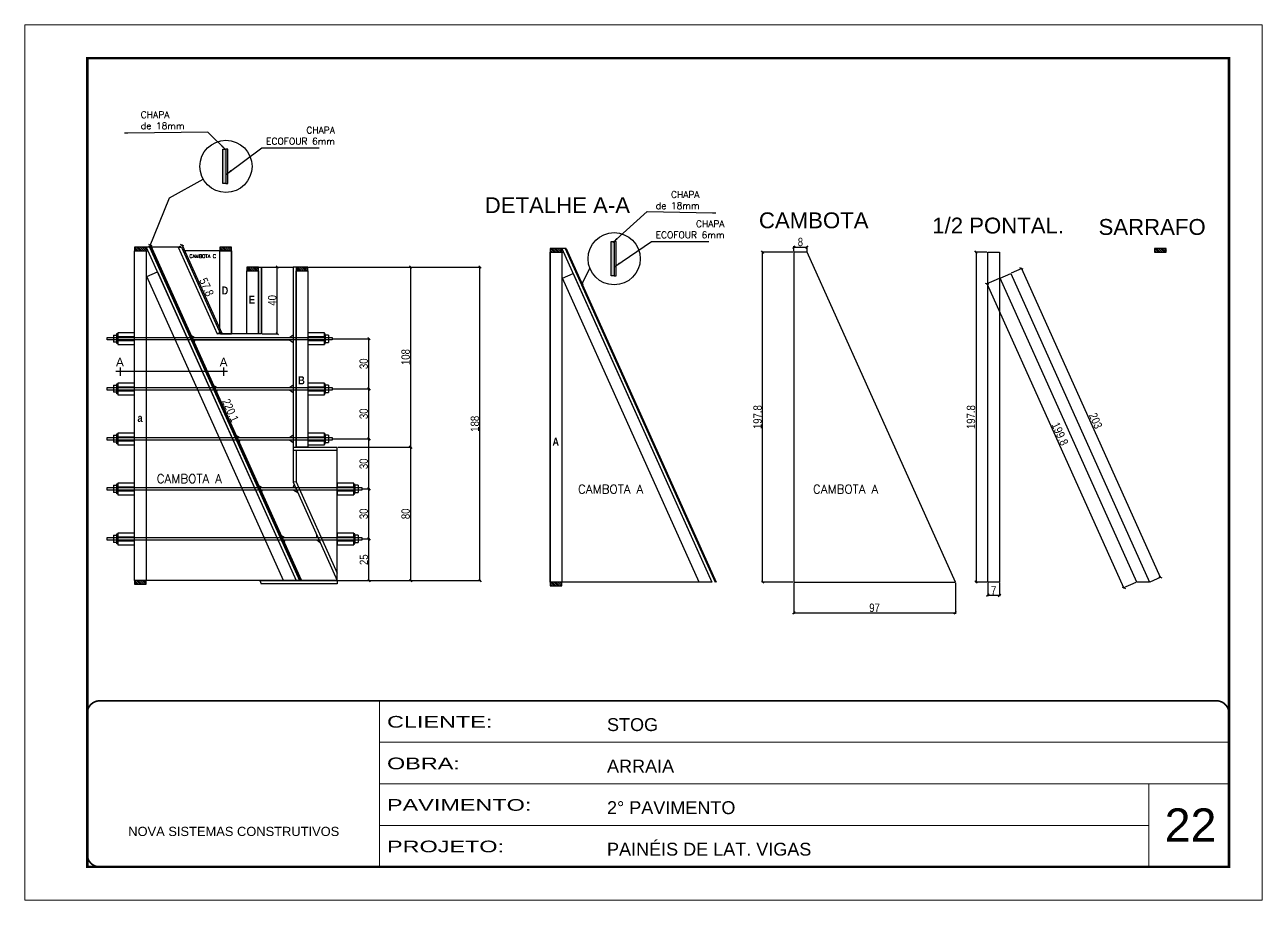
# Model space of a CAD drawing. Extents: x -3394 to 16474, y -5031 to 14397.
# Drawn here: x 5857 to 7342, y 7604 to 8654 of the extents above; entities that cross this region are included whole.
import ezdxf
from ezdxf.enums import TextEntityAlignment as Align

# ---------------------------------------------------------------- set-up
doc = ezdxf.new("R2010")
doc.units = 0
doc.linetypes.add('CONTINUO', pattern=[0])
doc.linetypes.add('DASHED', pattern=[0.75, 0.5, -0.25])
doc.layers.get('0').update_dxf_attribs({"linetype": 'CONTINUOUS'})
doc.layers.get('Defpoints').update_dxf_attribs({"linetype": 'CONTINUOUS'})
doc.layers.add('00 - FELIPE', color=2, linetype='CONTINUOUS', plot=False)
for name, color, linetype in [('1HACHURA MADEIRAS', 1, 'CONTINUOUS'), ('COTA', 241, 'CONTINUOUS'), ('detalhes', 4, 'CONTINUOUS'), ('NOMENCLATURA', 7, 'CONTINUOUS'), ('Painéis', 200, 'CONTINUOUS'), ('presilha', 1, 'CONTINUOUS'), ('SARR_2.2x7', 40, 'CONTINUOUS'), ('SARR_3.5x7', 81, 'CONTINUOUS'), ('Tubo de PVC', 51, 'CONTINUOUS')]:
    doc.layers.add(name, color=color, linetype=linetype)
for name, color, linetype, lineweight in [('CARIMBO', 255, 'CONTINUOUS', 9), ('CONCRETO', 251, 'CONTINUOUS', 25), ('Folhas', 255, 'CONTINUOUS', 9), ('Hachura', 251, 'CONTINUOUS', 9), ('SARRAFO DE PRESSAO', 251, 'DASHED', 9)]:
    doc.layers.add(name, color=color, linetype=linetype, lineweight=lineweight)
doc.styles.add('ARIAL', font='arial.ttf')
doc.styles.add('COTA TECNICA', font='techl___.ttf', dxfattribs={"height": 10})
doc.styles.add('COTA TECNICA 2X', font='techl___.ttf', dxfattribs={"height": 10})
doc.styles.add('ROMANS', font='romans.shx')
doc.styles.add('TECNICA', font='techb___.ttf', dxfattribs={"height": 10})
doc.styles.add('Tecnologia', font='')
doc.styles.get('Tecnologia').set_extended_font_data('Forgotten Futurist')
doc.dimstyles.new('PAINEL', dxfattribs={"dimtxt": 10, "dimasz": 3, "dimexe": 3, "dimexo": 3, "dimgap": 3, "dimtad": 1, "dimdec": 1, "dimzin": 12, "dimdsep": 46, "dimtxsty": 'COTA TECNICA', "dimblk1": 'OBLIQUE', "dimblk2": 'OBLIQUE', "dimsah": 1, "dimcen": 0.9, "dimclrd": 4, "dimclre": 4, "dimclrt": 240, "dimadec": 1, "dimazin": 3, "dimtfac": 1, "dimtdec": 1, "dimtmove": 0, "dimatfit": 3, "dimfxl": 1, "dimtolj": 1, "dimtzin": 12, "dimarcsym": 0})
doc.dimstyles.new('SECAO', dxfattribs={"dimscale": 0.333333, "dimtxt": 5, "dimasz": 9, "dimexe": 3, "dimexo": 3, "dimgap": 3, "dimtad": 1, "dimdec": 1, "dimlfac": 0.5, "dimzin": 12, "dimdsep": 46, "dimtxsty": 'COTA TECNICA 2X', "dimblk1": 'OBLIQUE', "dimblk2": 'OBLIQUE', "dimsah": 1, "dimcen": 0.9, "dimclrd": 4, "dimclre": 4, "dimclrt": 240, "dimadec": 1, "dimazin": 3, "dimtfac": 1, "dimtdec": 1, "dimtmove": 0, "dimatfit": 3, "dimfxl": 1, "dimtolj": 1, "dimtzin": 12, "dimarcsym": 0})

# ---------------------------------------------------------------- blocks, each defined once
blk = doc.blocks.new('9999999999')
at = {"color": 30, "linetype": 'CONTINUO'}
for p, q in [((98564.6, 34230.2), (98564.6, 34429.4)), ((98564.6, 34379.6), (99584, 34379.6)), ((98564.6, 34329.8), (99488, 34329.8)), ((99584, 34329.8), (99488, 34329.8)), ((99488, 34329.8), (99488, 34230.2)), ((98564.6, 34280), (99488, 34280))]:
    blk.add_line(p, q, dxfattribs=at)
at = {"color": 30, "linetype": 'CONTINUO', "const_width": 2}
blk.add_lwpolyline([(99584, 34230.2), (99584, 34414.4, 0.414214), (99569, 34429.4), (98229, 34429.4, 0.414214), (98214, 34414.4), (98214, 34245.2, 0.414214), (98229, 34230.2), (99584, 34230.2)], format="xyb", dxfattribs=at)
at = {"layer": 'Folhas'}
blk.add_lwpolyline([(98139, 34190.2), (99624, 34190.2), (99624, 35240.2), (98139, 35240.2)], close=True, dxfattribs=at)
at = {"layer": 'Folhas', "color": 30, "const_width": 3}
blk.add_lwpolyline([(98214, 34230.2), (99584, 34230.2), (99584, 35200.2), (98214, 35200.2)], close=True, dxfattribs=at)
at = {"color": 7, "linetype": 'Continuous', "ltscale": 5, "style": 'ARIAL'}
for s, height, p in [('STOG', 15.48, (98837.7, 34393.1)), ('ARRAIA', 15.48, (98837.7, 34343.3)), ('2° PAVIMENTO', 15.483, (98837.7, 34293.5)), ('NOVA SISTEMAS CONSTRUTIVOS', 11.059, (98263.2, 34267.2)), ('PAINÉIS DE LAT. VIGAS', 15.483, (98837.7, 34243.7))]:
    blk.add_text(s, height=height, dxfattribs=at).set_placement(p)
at = {"layer": 'Folhas', "color": 7, "style": 'Tecnologia', "width": 1.5}
for s, p in [('CLIENTE:', (98573.7, 34397.2)), ('OBRA:', (98573.7, 34347.3)), ('PAVIMENTO:', (98573.7, 34297.5)), ('PROJETO:', (98573.7, 34247.7))]:
    blk.add_text(s, height=14, dxfattribs=at).set_placement(p)
blk = doc.blocks.new('_Oblique')
at = {"color": 0, "linetype": 'ByBlock', "lineweight": -2}
blk.add_line((-0.5, -0.5), (0.5, 0.5), dxfattribs=at)
blk = doc.blocks.new('*D1309')
at = {"layer": 'COTA', "color": 4, "lineweight": -2, "transparency": 16777216}
for p, q in [((6142.2, 8363.1), (6161.3, 8363.1)), ((6160.3, 8283.1), (6160.3, 8363.1)), ((6142.2, 8283.1), (6161.3, 8283.1))]:
    blk.add_line(p, q, dxfattribs=at)
at = {"layer": 'Defpoints', "color": 0, "transparency": 16777216}
for p in [(6141.2, 8363.1), (6160.3, 8363.1), (6141.2, 8283.1)]:
    blk.add_point(p, dxfattribs=at)
at = {"layer": 'COTA', "color": 4, "lineweight": -2, "transparency": 16777216, "xscale": 3, "yscale": 3, "zscale": 3}
for p, rotation in [((6160.3, 8363.1), 90), ((6160.3, 8283.1), 270)]:
    blk.add_blockref('_Oblique', p, dxfattribs=dict(at, rotation=rotation))
at = {"layer": 'COTA', "color": 240, "transparency": 16777216, "insert": (6154.2, 8323.1), "char_height": 10, "attachment_point": 5, "rotation": 90, "style": 'COTA TECNICA 2X'}
blk.add_mtext('\\A1;40', dxfattribs=at)
blk = doc.blocks.new('*D1310')
at = {"layer": 'COTA', "color": 4, "lineweight": -2, "transparency": 16777216}
for p, q in [((6233.2, 8147.1), (6321.4, 8147.1)), ((6320.4, 7987.1), (6320.4, 8147.1)), ((6298.9, 7987.1), (6321.4, 7987.1))]:
    blk.add_line(p, q, dxfattribs=at)
at = {"layer": 'Defpoints', "color": 0, "transparency": 16777216}
for p in [(6232.2, 8147.1), (6320.4, 8147.1), (6297.9, 7987.1)]:
    blk.add_point(p, dxfattribs=at)
at = {"layer": 'COTA', "color": 4, "lineweight": -2, "transparency": 16777216, "xscale": 3, "yscale": 3, "zscale": 3}
for p, rotation in [((6320.4, 8147.1), 90), ((6320.4, 7987.1), 270)]:
    blk.add_blockref('_Oblique', p, dxfattribs=dict(at, rotation=rotation))
at = {"layer": 'COTA', "color": 240, "transparency": 16777216, "insert": (6314.3, 8067.1), "char_height": 10, "attachment_point": 5, "rotation": 90, "style": 'COTA TECNICA 2X'}
blk.add_mtext('\\A1;80', dxfattribs=at)
blk = doc.blocks.new('*D1311')
at = {"layer": 'COTA', "color": 4, "lineweight": -2, "transparency": 16777216}
for p, q in [((6262.6, 8037.1), (6271.3, 8037.1)), ((6270.3, 7987.1), (6270.3, 8037.1)), ((6233.2, 7987.1), (6271.3, 7987.1))]:
    blk.add_line(p, q, dxfattribs=at)
at = {"layer": 'Defpoints', "color": 0, "transparency": 16777216}
for p in [(6261.6, 8037.1), (6270.3, 8037.1), (6232.2, 7987.1)]:
    blk.add_point(p, dxfattribs=at)
at = {"layer": 'COTA', "color": 4, "lineweight": -2, "transparency": 16777216, "xscale": 3, "yscale": 3, "zscale": 3}
for p, rotation in [((6270.3, 8037.1), 90), ((6270.3, 7987.1), 270)]:
    blk.add_blockref('_Oblique', p, dxfattribs=dict(at, rotation=rotation))
at = {"layer": 'COTA', "color": 240, "transparency": 16777216, "insert": (6264.2, 8012.1), "char_height": 10, "attachment_point": 5, "rotation": 90, "style": 'COTA TECNICA 2X'}
blk.add_mtext('\\A1;25', dxfattribs=at)
blk = doc.blocks.new('*D1312')
at = {"layer": 'COTA', "color": 4, "lineweight": -2, "transparency": 16777216}
for p, q in [((6262.6, 8097.1), (6271.3, 8097.1)), ((6270.3, 8037.1), (6270.3, 8097.1)), ((6262.6, 8037.1), (6271.3, 8037.1))]:
    blk.add_line(p, q, dxfattribs=at)
at = {"layer": 'Defpoints', "color": 0, "transparency": 16777216}
for p in [(6261.6, 8097.1), (6270.3, 8097.1), (6261.6, 8037.1)]:
    blk.add_point(p, dxfattribs=at)
at = {"layer": 'COTA', "color": 4, "lineweight": -2, "transparency": 16777216, "xscale": 3, "yscale": 3, "zscale": 3}
for p, rotation in [((6270.3, 8097.1), 90), ((6270.3, 8037.1), 270)]:
    blk.add_blockref('_Oblique', p, dxfattribs=dict(at, rotation=rotation))
at = {"layer": 'COTA', "color": 240, "transparency": 16777216, "insert": (6264, 8067.1), "char_height": 10, "attachment_point": 5, "rotation": 90, "style": 'COTA TECNICA 2X'}
blk.add_mtext('\\A1;30', dxfattribs=at)
blk = doc.blocks.new('*D1313')
at = {"layer": 'COTA', "color": 4, "lineweight": -2, "transparency": 16777216}
for p, q in [((6227.2, 8157.1), (6271.3, 8157.1)), ((6270.3, 8097.1), (6270.3, 8157.1)), ((6262.6, 8097.1), (6271.3, 8097.1))]:
    blk.add_line(p, q, dxfattribs=at)
at = {"layer": 'Defpoints', "color": 0, "transparency": 16777216}
for p in [(6226.2, 8157.1), (6270.3, 8157.1), (6261.6, 8097.1)]:
    blk.add_point(p, dxfattribs=at)
at = {"layer": 'COTA', "color": 4, "lineweight": -2, "transparency": 16777216, "xscale": 3, "yscale": 3, "zscale": 3}
for p, rotation in [((6270.3, 8157.1), 90), ((6270.3, 8097.1), 270)]:
    blk.add_blockref('_Oblique', p, dxfattribs=dict(at, rotation=rotation))
at = {"layer": 'COTA', "color": 240, "transparency": 16777216, "insert": (6264, 8127.1), "char_height": 10, "attachment_point": 5, "rotation": 90, "style": 'COTA TECNICA 2X'}
blk.add_mtext('\\A1;30', dxfattribs=at)
blk = doc.blocks.new('*D1314')
at = {"layer": 'COTA', "color": 4, "lineweight": -2, "transparency": 16777216}
for p, q in [((6227.2, 8217.1), (6271.3, 8217.1)), ((6270.3, 8157.1), (6270.3, 8217.1)), ((6262.6, 8157.1), (6271.3, 8157.1))]:
    blk.add_line(p, q, dxfattribs=at)
at = {"layer": 'Defpoints', "color": 0, "transparency": 16777216}
for p in [(6226.2, 8217.1), (6270.3, 8217.1), (6261.6, 8157.1)]:
    blk.add_point(p, dxfattribs=at)
at = {"layer": 'COTA', "color": 4, "lineweight": -2, "transparency": 16777216, "xscale": 3, "yscale": 3, "zscale": 3}
for p, rotation in [((6270.3, 8217.1), 90), ((6270.3, 8157.1), 270)]:
    blk.add_blockref('_Oblique', p, dxfattribs=dict(at, rotation=rotation))
at = {"layer": 'COTA', "color": 240, "transparency": 16777216, "insert": (6264, 8187.1), "char_height": 10, "attachment_point": 5, "rotation": 90, "style": 'COTA TECNICA 2X'}
blk.add_mtext('\\A1;30', dxfattribs=at)
blk = doc.blocks.new('*D1315')
at = {"layer": 'COTA', "color": 4, "lineweight": -2, "transparency": 16777216}
for p, q in [((6227.2, 8277.1), (6271.3, 8277.1)), ((6270.3, 8217.1), (6270.3, 8277.1)), ((6262.6, 8217.1), (6271.3, 8217.1))]:
    blk.add_line(p, q, dxfattribs=at)
at = {"layer": 'Defpoints', "color": 0, "transparency": 16777216}
for p in [(6226.2, 8277.1), (6270.3, 8277.1), (6261.6, 8217.1)]:
    blk.add_point(p, dxfattribs=at)
at = {"layer": 'COTA', "color": 4, "lineweight": -2, "transparency": 16777216, "xscale": 3, "yscale": 3, "zscale": 3}
for p, rotation in [((6270.3, 8277.1), 90), ((6270.3, 8217.1), 270)]:
    blk.add_blockref('_Oblique', p, dxfattribs=dict(at, rotation=rotation))
at = {"layer": 'COTA', "color": 240, "transparency": 16777216, "insert": (6264, 8247.1), "char_height": 10, "attachment_point": 5, "rotation": 90, "style": 'COTA TECNICA 2X'}
blk.add_mtext('\\A1;30', dxfattribs=at)
blk = doc.blocks.new('*D1318')
at = {"layer": 'COTA', "color": 4, "lineweight": -2, "transparency": 16777216}
for p, q in [((6197.8, 8363.1), (6321.4, 8363.1)), ((6320.4, 8147.1), (6320.4, 8363.1)), ((6233.2, 8147.1), (6321.4, 8147.1))]:
    blk.add_line(p, q, dxfattribs=at)
at = {"layer": 'Defpoints', "color": 0, "transparency": 16777216}
for p in [(6196.8, 8363.1), (6320.4, 8363.1), (6232.2, 8147.1)]:
    blk.add_point(p, dxfattribs=at)
at = {"layer": 'COTA', "color": 4, "lineweight": -2, "transparency": 16777216, "xscale": 3, "yscale": 3, "zscale": 3}
for p, rotation in [((6320.4, 8363.1), 90), ((6320.4, 8147.1), 270)]:
    blk.add_blockref('_Oblique', p, dxfattribs=dict(at, rotation=rotation))
at = {"layer": 'COTA', "color": 240, "transparency": 16777216, "insert": (6314.3, 8255.1), "char_height": 10, "attachment_point": 5, "rotation": 90, "style": 'COTA TECNICA 2X'}
blk.add_mtext('\\A1;108', dxfattribs=at)
blk = doc.blocks.new('*D1319')
at = {"layer": 'COTA', "color": 4, "lineweight": -2, "transparency": 16777216}
for p, q in [((6253.2, 8363.1), (6404.5, 8363.1)), ((6403.5, 7987.1), (6403.5, 8363.1)), ((6253.2, 7987.1), (6404.5, 7987.1))]:
    blk.add_line(p, q, dxfattribs=at)
at = {"layer": 'Defpoints', "color": 0, "transparency": 16777216}
for p in [(6252.2, 8363.1), (6403.5, 8363.1), (6252.2, 7987.1)]:
    blk.add_point(p, dxfattribs=at)
at = {"layer": 'COTA', "color": 4, "lineweight": -2, "transparency": 16777216, "xscale": 3, "yscale": 3, "zscale": 3}
for p, rotation in [((6403.5, 8363.1), 90), ((6403.5, 7987.1), 270)]:
    blk.add_blockref('_Oblique', p, dxfattribs=dict(at, rotation=rotation))
at = {"layer": 'COTA', "color": 240, "transparency": 16777216, "insert": (6397.4, 8175.1), "char_height": 10, "attachment_point": 5, "rotation": 90, "style": 'COTA TECNICA 2X'}
blk.add_mtext('\\A1;188', dxfattribs=at)
blk = doc.blocks.new('*D1665')
at = {"layer": 'COTA', "color": 4, "lineweight": -2, "transparency": 16777216}
for p, q in [((6007.2, 8389), (6009, 8389.8)), ((6008.1, 8389.4), (6188.8, 7987.9)), ((6187.9, 7987.5), (6189.7, 7988.3))]:
    blk.add_line(p, q, dxfattribs=at)
at = {"layer": 'Defpoints', "color": 0, "transparency": 16777216}
for p in [(6006.3, 8388.6), (6187, 7987.1), (6188.8, 7987.9)]:
    blk.add_point(p, dxfattribs=at)
at = {"layer": 'COTA', "color": 4, "lineweight": -2, "transparency": 16777216, "xscale": 3, "yscale": 3, "zscale": 3}
for p, rotation in [((6008.1, 8389.4), 114.2278027037976), ((6188.8, 7987.9), 294.2278027037976)]:
    blk.add_blockref('_Oblique', p, dxfattribs=dict(at, rotation=rotation))
at = {"layer": 'COTA', "color": 240, "transparency": 16777216, "insert": (6104, 8191.2), "char_height": 10, "attachment_point": 5, "rotation": 294.2278, "style": 'COTA TECNICA 2X'}
blk.add_mtext('\\A1;220.1', dxfattribs=at)
blk = doc.blocks.new('*D1666')
at = {"layer": 'COTA', "color": 4, "lineweight": -2, "transparency": 16777216}
for p, q in [((6045.4, 8389), (6047, 8389.7)), ((6046.1, 8389.3), (6093.6, 8283.9)), ((6092.8, 8283.5), (6094.5, 8284.3))]:
    blk.add_line(p, q, dxfattribs=at)
at = {"layer": 'Defpoints', "color": 0, "transparency": 16777216}
for p in [(6044.5, 8388.6), (6091.9, 8283.1), (6093.6, 8283.9)]:
    blk.add_point(p, dxfattribs=at)
at = {"layer": 'COTA', "color": 4, "lineweight": -2, "transparency": 16777216, "xscale": 3, "yscale": 3, "zscale": 3}
for p, rotation in [((6046.1, 8389.3), 114.2277997797435), ((6093.6, 8283.9), 294.2277997797435)]:
    blk.add_blockref('_Oblique', p, dxfattribs=dict(at, rotation=rotation))
at = {"layer": 'COTA', "color": 240, "transparency": 16777216, "insert": (6075.4, 8339.1), "char_height": 10, "attachment_point": 5, "rotation": 294.2278, "style": 'COTA TECNICA 2X'}
blk.add_mtext('\\A1;57.8', dxfattribs=at)
blk = doc.blocks.new('*D1669')
at = {"layer": 'COTA', "color": 4, "lineweight": -2, "transparency": 16777216}
for p, q in [((6779, 8380.9), (6741.7, 8380.9)), ((6742.7, 7985.3), (6742.7, 8380.9)), ((6779, 7985.3), (6741.7, 7985.3))]:
    blk.add_line(p, q, dxfattribs=at)
at = {"layer": 'Defpoints', "color": 0, "transparency": 16777216}
for p in [(6742.7, 8380.9), (6780, 8380.9), (6780, 7985.3)]:
    blk.add_point(p, dxfattribs=at)
at = {"layer": 'COTA', "color": 4, "lineweight": -2, "transparency": 16777216, "xscale": 3, "yscale": 3, "zscale": 3}
for p, rotation in [((6742.7, 8380.9), 90), ((6742.7, 7985.3), 270)]:
    blk.add_blockref('_Oblique', p, dxfattribs=dict(at, rotation=rotation))
at = {"layer": 'COTA', "color": 240, "transparency": 16777216, "insert": (6736.6, 8183.1), "char_height": 10, "attachment_point": 5, "rotation": 90, "style": 'COTA TECNICA 2X'}
blk.add_mtext('\\A1;197.8', dxfattribs=at)
blk = doc.blocks.new('*D1670')
at = {"layer": 'COTA', "color": 4, "lineweight": -2, "transparency": 16777216}
for p, q in [((6780, 7984.3), (6780, 7947.3)), ((6974, 7984.3), (6974, 7947.3)), ((6780, 7948.3), (6974, 7948.3))]:
    blk.add_line(p, q, dxfattribs=at)
at = {"layer": 'Defpoints', "color": 0, "transparency": 16777216}
for p in [(6780, 7985.3), (6974, 7985.3), (6974, 7948.3)]:
    blk.add_point(p, dxfattribs=at)
at = {"layer": 'COTA', "color": 4, "lineweight": -2, "transparency": 16777216, "xscale": 3, "yscale": 3, "zscale": 3, "rotation": 180}
blk.add_blockref('_Oblique', (6780, 7948.3), dxfattribs=at)
at = {"layer": 'COTA', "color": 4, "lineweight": -2, "transparency": 16777216, "xscale": 3, "yscale": 3, "zscale": 3}
blk.add_blockref('_Oblique', (6974, 7948.3), dxfattribs=at)
at = {"layer": 'COTA', "color": 240, "transparency": 16777216, "insert": (6877, 7954.4), "char_height": 10, "attachment_point": 5, "style": 'COTA TECNICA 2X'}
blk.add_mtext('\\A1;97', dxfattribs=at)
blk = doc.blocks.new('*D1671')
at = {"layer": 'COTA', "color": 4, "lineweight": -2, "transparency": 16777216}
for p, q in [((6780, 8381.9), (6780, 8388)), ((6780, 8387), (6796, 8387)), ((6796, 8381.9), (6796, 8388))]:
    blk.add_line(p, q, dxfattribs=at)
at = {"layer": 'Defpoints', "color": 0, "transparency": 16777216}
for p in [(6780, 8380.9), (6796, 8387), (6796, 8380.9)]:
    blk.add_point(p, dxfattribs=at)
at = {"layer": 'COTA', "color": 4, "lineweight": -2, "transparency": 16777216, "xscale": 3, "yscale": 3, "zscale": 3, "rotation": 180}
blk.add_blockref('_Oblique', (6780, 8387), dxfattribs=at)
at = {"layer": 'COTA', "color": 4, "lineweight": -2, "transparency": 16777216, "xscale": 3, "yscale": 3, "zscale": 3}
blk.add_blockref('_Oblique', (6796, 8387), dxfattribs=at)
at = {"layer": 'COTA', "color": 240, "transparency": 16777216, "insert": (6788, 8393.1), "char_height": 10, "attachment_point": 5, "style": 'COTA TECNICA 2X'}
blk.add_mtext('\\A1;8', dxfattribs=at)
blk = doc.blocks.new('*D1672')
at = {"layer": 'COTA', "color": 4, "lineweight": -2, "transparency": 16777216}
for p, q in [((7011.9, 8380.9), (6997.8, 8380.9)), ((6998.8, 8380.9), (6998.8, 7985.3)), ((7011.9, 7985.3), (6997.8, 7985.3))]:
    blk.add_line(p, q, dxfattribs=at)
at = {"layer": 'Defpoints', "color": 0, "transparency": 16777216}
for p in [(7012.9, 8380.9), (6998.8, 7985.3), (7012.9, 7985.3)]:
    blk.add_point(p, dxfattribs=at)
at = {"layer": 'COTA', "color": 4, "lineweight": -2, "transparency": 16777216, "xscale": 3, "yscale": 3, "zscale": 3}
for p, rotation in [((6998.8, 8380.9), 90), ((6998.8, 7985.3), 270)]:
    blk.add_blockref('_Oblique', p, dxfattribs=dict(at, rotation=rotation))
at = {"layer": 'COTA', "color": 240, "transparency": 16777216, "insert": (6992.7, 8183.1), "char_height": 10, "attachment_point": 5, "rotation": 90, "style": 'COTA TECNICA 2X'}
blk.add_mtext('\\A1;197.8', dxfattribs=at)
blk = doc.blocks.new('*D1673')
at = {"layer": 'COTA', "color": 4, "lineweight": -2, "transparency": 16777216}
for p, q in [((7012.9, 7984.3), (7012.9, 7968.3)), ((7026.9, 7984.3), (7026.9, 7968.3)), ((7026.9, 7969.3), (7012.9, 7969.3))]:
    blk.add_line(p, q, dxfattribs=at)
at = {"layer": 'Defpoints', "color": 0, "transparency": 16777216}
for p in [(7012.9, 7985.3), (7026.9, 7985.3), (7012.9, 7969.3)]:
    blk.add_point(p, dxfattribs=at)
at = {"layer": 'COTA', "color": 4, "lineweight": -2, "transparency": 16777216, "xscale": 3, "yscale": 3, "zscale": 3, "rotation": 180}
blk.add_blockref('_Oblique', (7012.9, 7969.3), dxfattribs=at)
at = {"layer": 'COTA', "color": 4, "lineweight": -2, "transparency": 16777216, "xscale": 3, "yscale": 3, "zscale": 3}
blk.add_blockref('_Oblique', (7026.9, 7969.3), dxfattribs=at)
at = {"layer": 'COTA', "color": 240, "transparency": 16777216, "insert": (7019.9, 7975.3), "char_height": 10, "attachment_point": 5, "style": 'COTA TECNICA 2X'}
blk.add_mtext('\\A1;7', dxfattribs=at)
blk = doc.blocks.new('*D1674')
at = {"layer": 'COTA', "color": 4, "lineweight": -2, "transparency": 16777216}
for p, q in [((7041.2, 8356), (7054.2, 8361.8)), ((7053.3, 8361.4), (7219.9, 7991.2)), ((7207.8, 7985.7), (7220.8, 7991.6))]:
    blk.add_line(p, q, dxfattribs=at)
at = {"layer": 'Defpoints', "color": 0, "transparency": 16777216}
for p in [(7040.3, 8355.5), (7219.9, 7991.2), (7206.9, 7985.3)]:
    blk.add_point(p, dxfattribs=at)
at = {"layer": 'COTA', "color": 4, "lineweight": -2, "transparency": 16777216, "xscale": 3, "yscale": 3, "zscale": 3}
for p, rotation in [((7053.3, 8361.4), 114.2278027037972), ((7219.9, 7991.2), 294.2278027037972)]:
    blk.add_blockref('_Oblique', p, dxfattribs=dict(at, rotation=rotation))
at = {"layer": 'COTA', "color": 240, "transparency": 16777216, "insert": (7142.3, 8178.8), "char_height": 10, "attachment_point": 5, "rotation": 294.2278, "style": 'COTA TECNICA 2X'}
blk.add_mtext('\\A1;203', dxfattribs=at)
blk = doc.blocks.new('*D1675')
at = {"layer": 'COTA', "color": 4, "lineweight": -2, "transparency": 16777216}
for p, q in [((7026.6, 8349.4), (7011, 8342.4)), ((7176, 7978.3), (7012, 8342.8)), ((7190.7, 7984.9), (7175.1, 7977.9))]:
    blk.add_line(p, q, dxfattribs=at)
at = {"layer": 'Defpoints', "color": 0, "transparency": 16777216}
for p in [(7027.5, 8349.8), (7012, 8342.8), (7191.6, 7985.3)]:
    blk.add_point(p, dxfattribs=at)
at = {"layer": 'COTA', "color": 4, "lineweight": -2, "transparency": 16777216, "xscale": 3, "yscale": 3, "zscale": 3}
for p, rotation in [((7012, 8342.8), 114.2278027037964), ((7176, 7978.3), 294.2278027037964)]:
    blk.add_blockref('_Oblique', p, dxfattribs=dict(at, rotation=rotation))
at = {"layer": 'COTA', "color": 240, "transparency": 16777216, "insert": (7099.5, 8163), "char_height": 10, "attachment_point": 5, "rotation": 294.2278, "style": 'COTA TECNICA 2X'}
blk.add_mtext('\\A1;199.8', dxfattribs=at)

msp = doc.modelspace()

# ---------------------------------------------------------------- hatches: boundary and pattern name
at = {"layer": 'Hachura'}
h = msp.add_hatch(color=256, dxfattribs=at)
h.dxf.hatch_style = 1
h.paths.add_polyline_path([(6095.03, 8463.21), (6098.63, 8463.21), (6098.63, 8504.38), (6095.03, 8504.38)])
h = msp.add_hatch(color=256, dxfattribs=at)
h.dxf.hatch_style = 1
h.paths.add_polyline_path([(6560.88, 8352.47), (6564.48, 8352.47), (6564.48, 8393.64), (6560.88, 8393.64)])
at = {"layer": 'SARR_2.2x7'}
h = msp.add_hatch(dxfattribs=at)
h.set_pattern_fill('ANSI31', color=256, scale=0.5, angle=90)
h.set_pattern_definition([(135, (39011.5146, -115129.458), (-1.122532015, -1.122532015), [])])
h.paths.add_polyline_path([(5988.89, 8387.11), (5988.89, 8382.71), (6002.89, 8382.71), (6002.89, 8387.11)])
h = msp.add_hatch(dxfattribs=at)
h.set_pattern_fill('ANSI31', color=256, scale=0.5, angle=90)
h.set_pattern_definition([(135, (39113.8905, -115129.458), (-1.122532015, -1.122532015), [])])
h.paths.add_polyline_path([(6091.27, 8387.11), (6091.27, 8382.71), (6105.27, 8382.71), (6105.27, 8387.11)])
h = msp.add_hatch(dxfattribs=at)
h.set_pattern_fill('ANSI31', color=256, scale=0.5, angle=90)
h.set_pattern_definition([(135, (39510.4466, -115131.2505), (-1.122532015, -1.122532015), [])])
h.paths.add_polyline_path([(6487.82, 8385.32), (6487.82, 8380.92), (6501.82, 8380.92), (6501.82, 8385.32)])
h = msp.add_hatch(dxfattribs=at)
h.set_pattern_fill('ANSI31', color=256, scale=0.5, angle=90)
h.set_pattern_definition([(135, (40235.7209, -115131.2505), (-1.122532015, -1.122532015), [])])
h.paths.add_polyline_path([(7213.1, 8385.32), (7213.1, 8380.92), (7227.1, 8380.92), (7227.1, 8385.32)])
h = msp.add_hatch(dxfattribs=at)
h.set_pattern_fill('ANSI31', color=256, scale=0.5, angle=90)
h.set_pattern_definition([(135, (39146.1734, -115153.458), (-1.122532015, -1.122532015), [])])
h.paths.add_polyline_path([(6123.55, 8363.11), (6123.55, 8358.71), (6137.55, 8358.71), (6137.55, 8363.11)])
h = msp.add_hatch(dxfattribs=at)
h.set_pattern_fill('ANSI31', color=256, scale=0.5, angle=90)
h.set_pattern_definition([(135, (39205.3734, -115153.458), (-1.122532015, -1.122532015), [])])
h.paths.add_polyline_path([(6182.75, 8363.11), (6182.75, 8358.71), (6196.75, 8358.71), (6196.75, 8363.11)])
h = msp.add_hatch(dxfattribs=at)
h.set_pattern_fill('ANSI31', color=256, scale=0.5, angle=90)
h.set_pattern_definition([(135, (39011.5146, -115529.458), (-1.122532015, -1.122532015), [])])
h.paths.add_polyline_path([(5988.89, 7987.11), (5988.89, 7982.71), (6002.89, 7982.71), (6002.89, 7987.11)])
h = msp.add_hatch(dxfattribs=at)
h.set_pattern_fill('ANSI31', color=256, scale=0.5, angle=90)
h.set_pattern_definition([(135, (39510.4466, -115531.2505), (-1.122532015, -1.122532015), [])])
h.paths.add_polyline_path([(6487.82, 7985.32), (6487.82, 7980.92), (6501.82, 7980.92), (6501.82, 7985.32)])

# ---------------------------------------------------------------- linework, layer by layer
at = {"layer": '00 - FELIPE', "linetype": 'Continuous'}
msp.add_line((6041.18, 8387.11), (6044.47, 8388.59), dxfattribs=at)
at = {"layer": '1HACHURA MADEIRAS'}
for points in [[(5988.89, 8284.02), (5968.89, 8284.02), (5968.89, 8279.62), (5988.89, 8279.62)], [(5988.89, 8274.42), (5968.89, 8274.42), (5968.89, 8270.02), (5988.89, 8270.02)], [(5988.89, 8224.02), (5968.89, 8224.02), (5968.89, 8219.62), (5988.89, 8219.62)], [(5988.89, 8214.42), (5968.89, 8214.42), (5968.89, 8210.02), (5988.89, 8210.02)], [(5988.89, 8164.02), (5968.89, 8164.02), (5968.89, 8159.62), (5988.89, 8159.62)], [(5988.89, 8154.42), (5968.89, 8154.42), (5968.89, 8150.02), (5988.89, 8150.02)], [(5988.89, 8104.02), (5968.89, 8104.02), (5968.89, 8099.62), (5988.89, 8099.62)], [(5988.89, 8094.42), (5968.89, 8094.42), (5968.89, 8090.02), (5988.89, 8090.02)], [(5988.89, 8044.02), (5968.89, 8044.02), (5968.89, 8039.62), (5988.89, 8039.62)], [(5988.89, 8034.42), (5968.89, 8034.42), (5968.89, 8030.02), (5988.89, 8030.02)]]:
    msp.add_lwpolyline(points, close=True, dxfattribs=at)
at = {"layer": '1HACHURA MADEIRAS', "elevation": 0}
for points in [[(6216.75, 8284.02), (6196.75, 8284.02), (6196.75, 8279.62), (6216.75, 8279.62)], [(6216.75, 8274.42), (6196.75, 8274.42), (6196.75, 8270.02), (6216.75, 8270.02)], [(6216.75, 8224.02), (6196.75, 8224.02), (6196.75, 8219.62), (6216.75, 8219.62)], [(6216.75, 8214.42), (6196.75, 8214.42), (6196.75, 8210.02), (6216.75, 8210.02)], [(6216.75, 8164.02), (6196.75, 8164.02), (6196.75, 8159.62), (6216.75, 8159.62)], [(6216.75, 8154.42), (6196.75, 8154.42), (6196.75, 8150.02), (6216.75, 8150.02)], [(6252.15, 8104.02), (6232.15, 8104.02), (6232.15, 8099.62), (6252.15, 8099.62)], [(6252.15, 8094.42), (6232.15, 8094.42), (6232.15, 8090.02), (6252.15, 8090.02)], [(6252.15, 8044.02), (6232.15, 8044.02), (6232.15, 8039.62), (6252.15, 8039.62)], [(6252.15, 8034.42), (6232.15, 8034.42), (6232.15, 8030.02), (6252.15, 8030.02)]]:
    msp.add_lwpolyline(points, close=True, dxfattribs=at)
at = {"layer": 'CONCRETO', "linetype": 'Continuous'}
for p, q in [((6041.18, 8387.11), (6008.29, 8387.11)), ((6008.29, 8387.11), (6188.29, 7987.11)), ((6041.18, 8387.11), (6087.98, 8283.11)), ((6507.09, 8385.32), (6687.09, 7985.32)), ((6141.15, 8363.11), (6179.15, 8363.11)), ((6141.15, 8283.11), (6141.15, 8363.11)), ((6179.15, 8363.11), (6179.15, 8104.89)), ((6141.15, 8283.11), (6087.98, 8283.11)), ((6179.15, 8104.89), (6232.15, 7987.11)), ((6232.15, 7987.11), (6188.29, 7987.11))]:
    msp.add_line(p, q, dxfattribs=at)
at = {"layer": 'detalhes'}
for p, q in [((5971.59, 8242.68), (5971.59, 8232.68)), ((6095.63, 8242.68), (6095.63, 8232.68)), ((6100.63, 8237.68), (5966.59, 8237.68))]:
    msp.add_line(p, q, dxfattribs=at)
at = {"layer": 'Painéis', "linetype": 'Continuous'}
for p, q in [((6003.02, 8387.11), (6183.02, 7987.11)), ((6008.29, 8387.11), (6003.02, 8387.11)), ((6006.97, 8387.11), (6186.97, 7987.11)), ((6008.29, 8387.11), (6188.29, 7987.11)), ((6041.18, 8387.11), (6087.98, 8283.11)), ((6041.18, 8387.11), (6045.13, 8387.11)), ((6045.13, 8387.11), (6087.98, 8291.88)), ((6105.27, 8382.71), (6047.11, 8382.71)), ((6047.11, 8382.71), (6091.93, 8283.11)), ((6105.27, 8283.11), (6105.27, 8382.71)), ((6487.82, 8380.92), (6487.82, 7985.32)), ((6487.82, 8380.92), (6503.8, 8380.92)), ((6501.82, 8385.32), (6681.82, 7985.32)), ((6507.09, 8385.32), (6501.82, 8385.32)), ((6505.77, 8385.32), (6685.77, 7985.32)), ((6507.09, 8385.32), (6687.09, 7985.32)), ((6179.15, 8363.11), (6179.15, 8104.89)), ((6182.75, 8363.11), (6179.15, 8363.11)), ((6182.75, 8363.11), (6182.75, 8147.09)), ((6087.98, 8283.11), (6091.27, 8284.59)), ((6091.93, 8283.11), (6105.27, 8283.11)), ((6179.15, 8147.09), (6232.15, 8147.09)), ((6179.15, 8143.49), (6232.15, 8143.49)), ((6182.75, 8143.49), (6182.75, 8105.66)), ((6232.15, 7987.11), (6232.15, 8147.09)), ((6182.75, 8105.66), (6179.15, 8104.89)), ((6179.15, 8104.89), (6232.15, 7987.11)), ((6182.75, 8105.66), (6232.15, 7995.88)), ((6139.16, 7987.11), (6297.89, 7987.11)), ((6139.16, 7987.11), (6140.96, 7983.11)), ((6232.15, 7983.11), (6140.96, 7983.11)), ((6188.29, 7987.11), (6183.02, 7987.11)), ((6232.15, 7987.11), (6232.15, 7983.11)), ((6681.82, 7985.32), (6487.82, 7985.32))]:
    msp.add_line(p, q, dxfattribs=at)
for points in [[(6095.03, 8504.38), (6098.63, 8504.38), (6098.63, 8463.21), (6095.03, 8463.21)], [(6098.63, 8463.21), (6101.03, 8463.21), (6101.03, 8504.38), (6098.63, 8504.38)], [(6560.88, 8393.64), (6564.48, 8393.64), (6564.48, 8352.47), (6560.88, 8352.47)], [(6564.48, 8352.47), (6566.88, 8352.47), (6566.88, 8393.64), (6564.48, 8393.64)], [(5988.89, 7987.11), (5988.89, 8382.71), (6005, 8382.71), (6183.02, 7987.11)], [(6105.27, 8382.71), (6047.11, 8382.71), (6091.93, 8283.11), (6105.27, 8283.11)], [(6796.01, 8380.92), (6780.03, 8380.92), (6780.03, 7985.32), (6974.03, 7985.32)]]:
    msp.add_lwpolyline(points, close=True, dxfattribs=at)
at = {"layer": 'Painéis', "linetype": 'Continuous', "elevation": 0}
msp.add_lwpolyline([(6137.55, 8283.11), (6137.55, 8363.11), (6141.15, 8363.11), (6141.15, 8283.11)], close=True, dxfattribs=at)
at = {"layer": 'Painéis', "linetype": 'Continuous'}
for centre in [(6098.63, 8483.8), (6564.48, 8373.05)]:
    msp.add_circle(centre, 31.28, dxfattribs=at)
at = {"layer": 'presilha'}
for p, q in [((5963.89, 8281.55, 0), (5967.89, 8281.55, 0)), ((5963.89, 8281.55, 0), (5963.89, 8272.88, 0)), ((5967.89, 8272.88, 0), (5963.89, 8272.88, 0)), ((5967.89, 8283.21, 0), (5968.89, 8283.21, 0)), ((5967.89, 8271.21, 0), (5967.89, 8283.21, 0)), ((5967.89, 8281.55, 0), (5967.89, 8272.88, 0)), ((5968.89, 8283.21, 0), (5968.89, 8271.21, 0)), ((6217.75, 8283.02, 0), (6216.75, 8283.02, 0)), ((6216.75, 8283.02, 0), (6216.75, 8271.02, 0)), ((6217.75, 8271.02, 0), (6217.75, 8283.02, 0)), ((6221.75, 8281.35, 0), (6217.75, 8281.35, 0)), ((6217.75, 8281.35, 0), (6217.75, 8272.69, 0)), ((6217.75, 8272.69, 0), (6221.75, 8272.69, 0)), ((6221.75, 8281.35, 0), (6221.75, 8272.69, 0)), ((5968.89, 8271.21, 0), (5967.89, 8271.21, 0)), ((6216.75, 8271.02, 0), (6217.75, 8271.02, 0)), ((5963.89, 8221.55, 0), (5967.89, 8221.55, 0)), ((5963.89, 8221.55, 0), (5963.89, 8212.88, 0)), ((5967.89, 8212.88, 0), (5963.89, 8212.88, 0)), ((5967.89, 8223.21, 0), (5968.89, 8223.21, 0)), ((5967.89, 8211.21, 0), (5967.89, 8223.21, 0)), ((5967.89, 8221.55, 0), (5967.89, 8212.88, 0)), ((5968.89, 8223.21, 0), (5968.89, 8211.21, 0)), ((6217.75, 8223.02, 0), (6216.75, 8223.02, 0)), ((6216.75, 8223.02, 0), (6216.75, 8211.02, 0)), ((6217.75, 8211.02, 0), (6217.75, 8223.02, 0)), ((6221.75, 8221.35, 0), (6217.75, 8221.35, 0)), ((6217.75, 8221.35, 0), (6217.75, 8212.69, 0)), ((6217.75, 8212.69, 0), (6221.75, 8212.69, 0)), ((6221.75, 8221.35, 0), (6221.75, 8212.69, 0)), ((5968.89, 8211.21, 0), (5967.89, 8211.21, 0)), ((6216.75, 8211.02, 0), (6217.75, 8211.02, 0)), ((5963.89, 8161.55, 0), (5967.89, 8161.55, 0)), ((5963.89, 8161.55, 0), (5963.89, 8152.88, 0)), ((5967.89, 8152.88, 0), (5963.89, 8152.88, 0)), ((5967.89, 8163.21, 0), (5968.89, 8163.21, 0)), ((5967.89, 8151.21, 0), (5967.89, 8163.21, 0)), ((5967.89, 8161.55, 0), (5967.89, 8152.88, 0)), ((5968.89, 8163.21, 0), (5968.89, 8151.21, 0)), ((6217.75, 8163.02, 0), (6216.75, 8163.02, 0)), ((6216.75, 8163.02, 0), (6216.75, 8151.02, 0)), ((6217.75, 8151.02, 0), (6217.75, 8163.02, 0)), ((6221.75, 8161.35, 0), (6217.75, 8161.35, 0)), ((6217.75, 8161.35, 0), (6217.75, 8152.69, 0)), ((6217.75, 8152.69, 0), (6221.75, 8152.69, 0)), ((6221.75, 8161.35, 0), (6221.75, 8152.69, 0)), ((5968.89, 8151.21, 0), (5967.89, 8151.21, 0)), ((6216.75, 8151.02, 0), (6217.75, 8151.02, 0)), ((5963.89, 8101.55, 0), (5967.89, 8101.55, 0)), ((5963.89, 8101.55, 0), (5963.89, 8092.88, 0)), ((5967.89, 8103.21, 0), (5968.89, 8103.21, 0)), ((5967.89, 8091.21, 0), (5967.89, 8103.21, 0)), ((5967.89, 8101.55, 0), (5967.89, 8092.88, 0)), ((5968.89, 8103.21, 0), (5968.89, 8091.21, 0)), ((6252.15, 8103.02, 0), (6252.15, 8091.02, 0)), ((6253.15, 8091.02, 0), (6253.15, 8103.02, 0)), ((6257.15, 8101.35, 0), (6253.15, 8101.35, 0)), ((6253.15, 8101.35, 0), (6253.15, 8092.69, 0)), ((6257.15, 8101.35, 0), (6257.15, 8092.69, 0)), ((5967.89, 8092.88, 0), (5963.89, 8092.88, 0)), ((5968.89, 8091.21, 0), (5967.89, 8091.21, 0)), ((6252.15, 8091.02, 0), (6253.15, 8091.02, 0)), ((6253.15, 8092.69, 0), (6257.15, 8092.69, 0)), ((5963.89, 8041.55, 0), (5967.89, 8041.55, 0)), ((5963.89, 8041.55, 0), (5963.89, 8032.88, 0)), ((5967.89, 8043.21, 0), (5968.89, 8043.21, 0)), ((5967.89, 8031.21, 0), (5967.89, 8043.21, 0)), ((5967.89, 8041.55, 0), (5967.89, 8032.88, 0)), ((5968.89, 8043.21, 0), (5968.89, 8031.21, 0)), ((6253.15, 8043.02, 0), (6252.15, 8043.02, 0)), ((6252.15, 8043.02, 0), (6252.15, 8031.02, 0)), ((6253.15, 8031.02, 0), (6253.15, 8043.02, 0)), ((6257.15, 8041.35, 0), (6253.15, 8041.35, 0)), ((6253.15, 8041.35, 0), (6253.15, 8032.69, 0)), ((6257.15, 8041.35, 0), (6257.15, 8032.69, 0)), ((5967.89, 8032.88, 0), (5963.89, 8032.88, 0)), ((5968.89, 8031.21, 0), (5967.89, 8031.21, 0)), ((6252.15, 8031.02, 0), (6253.15, 8031.02, 0)), ((6253.15, 8032.69, 0), (6257.15, 8032.69, 0))]:
    msp.add_line(p, q, dxfattribs=at)
for points in [[(5956.11, 8278.61), (6226.23, 8278.61), (6226.23, 8275.61), (5956.11, 8275.61)], [(5956.11, 8218.61), (6226.23, 8218.61), (6226.23, 8215.61), (5956.11, 8215.61)], [(5956.11, 8158.61), (6226.23, 8158.61), (6226.23, 8155.61), (5956.11, 8155.61)], [(5956.11, 8098.61), (6261.63, 8098.61), (6261.63, 8095.61), (5956.11, 8095.61)], [(5956.11, 8038.61), (6261.63, 8038.61), (6261.63, 8035.61), (5956.11, 8035.61)]]:
    msp.add_lwpolyline(points, close=True, dxfattribs=at)
at = {"layer": 'SARR_2.2x7'}
for points in [[(6002.89, 8387.11), (5988.89, 8387.11), (5988.89, 8382.71), (6002.89, 8382.71)], [(6501.82, 8385.32), (6487.82, 8385.32), (6487.82, 8380.92), (6501.82, 8380.92)], [(7227.1, 8385.32), (7213.1, 8385.32), (7213.1, 8380.92), (7227.1, 8380.92)], [(6196.75, 8363.11), (6182.75, 8363.11), (6182.75, 8358.71), (6196.75, 8358.71)], [(6501.82, 7985.32), (6487.82, 7985.32), (6487.82, 7980.92), (6501.82, 7980.92)]]:
    msp.add_lwpolyline(points, close=True, dxfattribs=at)
at = {"layer": 'SARR_2.2x7', "elevation": 0}
for points in [[(6105.27, 8387.11), (6091.27, 8387.11), (6091.27, 8382.71), (6105.27, 8382.71)], [(6137.55, 8363.11), (6123.55, 8363.11), (6123.55, 8358.71), (6137.55, 8358.71)], [(6002.89, 7987.11), (5988.89, 7987.11), (5988.89, 7982.71), (6002.89, 7982.71)]]:
    msp.add_lwpolyline(points, close=True, dxfattribs=at)
at = {"layer": 'SARR_3.5x7', "elevation": 0}
for points in [[(5988.89, 8382.71), (6002.89, 8382.71), (6002.89, 7987.11), (5988.89, 7987.11)], [(6487.82, 8380.92), (6501.82, 8380.92), (6501.82, 7985.32), (6487.82, 7985.32)], [(7012.92, 8380.92), (7026.92, 8380.92), (7026.92, 7985.32), (7012.92, 7985.32)], [(6123.55, 8358.71), (6137.55, 8358.71), (6137.55, 8283.11), (6123.55, 8283.11)], [(6182.75, 8358.71), (6196.75, 8358.71), (6196.75, 8147.09), (6182.75, 8147.09)]]:
    msp.add_lwpolyline(points, close=True, dxfattribs=at)
at = {"layer": 'SARR_3.5x7'}
for points in [[(6091.27, 8382.71), (6105.27, 8382.71), (6105.27, 8283.11), (6091.27, 8283.11)], [(6003.63, 8351.64), (6016.4, 8357.39), (6183.02, 7987.11), (6167.67, 7987.11)], [(6502.46, 8349.8), (6515.22, 8355.54), (6681.82, 7985.32), (6666.47, 7985.32)], [(7027.55, 8349.8), (7040.32, 8355.54), (7206.92, 7985.32), (7191.56, 7985.32)]]:
    msp.add_lwpolyline(points, close=True, dxfattribs=at)
at = {"layer": 'Tubo de PVC'}
for points in [[(6179.15, 8281.85), (6179.15, 8272.37), (6174.89, 8275.52), (6061.26, 8275.52), (6059.92, 8272.37), (6055.65, 8281.85), (6061.26, 8278.7), (6174.89, 8278.7)], [(6179.15, 8221.85), (6179.15, 8212.37), (6174.89, 8215.52), (6088.26, 8215.52), (6086.92, 8212.37), (6082.65, 8221.85), (6088.26, 8218.7), (6174.89, 8218.7)], [(6179.15, 8161.85), (6179.15, 8152.37), (6174.89, 8155.52), (6115.26, 8155.52), (6113.92, 8152.37), (6109.65, 8161.85), (6115.26, 8158.7), (6174.89, 8158.7)], [(6180.56, 8101.76), (6184.83, 8092.28), (6179.11, 8095.43), (6142.26, 8095.52), (6140.92, 8092.37), (6136.65, 8101.85), (6142.26, 8098.7), (6179.11, 8098.61)], [(6207.52, 8041.85), (6211.78, 8032.37), (6207.53, 8035.52), (6169.26, 8035.52), (6167.92, 8032.37), (6163.65, 8041.85), (6169.26, 8038.7), (6207.53, 8038.7)]]:
    msp.add_lwpolyline(points, close=True, dxfattribs=at)

# ---------------------------------------------------------------- block references
at = {"layer": 'SARRAFO DE PRESSAO', "color": 6, "linetype": 'ByBlock'}
msp.add_blockref('9999999999', (-92281.77, -26586.53), dxfattribs=at)

# ---------------------------------------------------------------- texts
at = {"color": 240, "char_height": 8, "style": 'ROMANS'}
for s, insert, attachment_point in [('\\A1;CHAPA \\Pde 18mm', (5996.47, 8528.48), 7), ('\\A1;CHAPA \\PECOFOUR 6mm', (6229.43, 8509.96), 9), ('\\A1;CHAPA \\Pde 18mm', (6666.91, 8432.67), 9), ('\\A1;CHAPA \\PECOFOUR 6mm', (6696.9, 8397.58), 9)]:
    msp.add_mtext(s, dxfattribs=dict(at, insert=insert, attachment_point=attachment_point))
at = {"layer": 'CARIMBO', "style": 'ARIAL'}
msp.add_text('22', height=40, dxfattribs=at).set_placement((7225.07, 7673.82))
at = {"layer": 'detalhes', "style": 'TECNICA'}
for s, p in [('D', (6093.46, 8330.19)), ('E', (6126.17, 8319.18)), ('B', (6185.37, 8222.46)), ('a', (5992.5, 8177.27)), ('A', (6490.44, 8148.71))]:
    msp.add_text(s, height=9.6, dxfattribs=at).set_placement(p)
at = {"layer": 'detalhes', "color": 0, "linetype": 'Continuous', "style": 'ARIAL'}
for p in [(5971.4, 8249.1), (6095.83, 8249.1)]:
    msp.add_text('A', height=10.22, dxfattribs=at).set_placement(p, align=Align.MIDDLE_CENTER)
at = {"layer": 'NOMENCLATURA', "linetype": 'Continuous', "style": 'ARIAL'}
for s, height, p in [('DETALHE A-A', 19.0408, (6409.14, 8427.79)), ('CAMBOTA', 19.041, (6738.22, 8409.6)), ('1/2 PONTAL.', 19.0408, (6946.21, 8403.33)), ('SARRAFO', 19.041, (7145.76, 8401.66))]:
    msp.add_text(s, height=height, dxfattribs=at).set_placement(p)
at = {"layer": 'Painéis', "color": 7, "attachment_point": 5, "style": 'ROMANS'}
for s, insert, char_height in [('\\A1;CAMBOTA C', (6070.76, 8376.2), 4.2), ('\\A1;CAMBOTA A', (6054.68, 8109.26), 10.5), ('\\A1;CAMBOTA A', (6560.22, 8096.74), 10.5), ('\\A1;CAMBOTA A', (6842.11, 8096.74), 10.5)]:
    msp.add_mtext(s, dxfattribs=dict(at, insert=insert, char_height=char_height))

# ---------------------------------------------------------------- dimensions: what is measured, and where the dimension line sits
at = {"layer": 'COTA'}
for base, p1, p2, picture, middle in [((6796.01, 8387.03), (6780.03, 8380.92), (6796.01, 8380.92), '*D1671', (6788.02, 8393.12)), ((6974.03, 7948.31), (6780.03, 7985.32), (6974.03, 7985.32), '*D1670', (6877.03, 7954.41)), ((7012.92, 7969.26), (7026.92, 7985.32), (7012.92, 7985.32), '*D1673', (7019.92, 7975.33))]:
    dim = msp.add_linear_dim(base=base, p1=p1, p2=p2, dimstyle='SECAO', dxfattribs=at)
    dim.commit()
    dim.dimension.update_dxf_attribs({"geometry": picture, "text_midpoint": middle})
for p1, p2, distance, picture, middle in [((6006.31, 8388.59), (6186.97, 7987.11), 1.97, '*D1665', (6104, 8191.16)), ((6044.47, 8388.59), (6091.93, 8283.11), 1.82, '*D1666', (6075.45, 8339.11)), ((7040.32, 8355.54), (7206.92, 7985.32), 14.25, '*D1674', (7142.28, 8178.83)), ((7191.56, 7985.32), (7027.55, 8349.8), 17.1, '*D1675', (7099.53, 8163.05))]:
    dim = msp.add_aligned_dim(p1=p1, p2=p2, distance=distance, dimstyle='SECAO', dxfattribs=at)
    dim.commit()
    dim.dimension.update_dxf_attribs({"geometry": picture, "text_midpoint": middle})
for base, p1, p2, picture, middle in [((6742.69, 8380.92), (6780.03, 7985.32), (6780.03, 8380.92), '*D1669', (6736.58, 8183.12)), ((6998.83, 7985.32), (7012.92, 8380.92), (7012.92, 7985.32), '*D1672', (6992.73, 8183.12)), ((6160.33, 8363.11), (6141.15, 8283.11), (6141.15, 8363.11), '*D1309', (6154.23, 8323.11)), ((6320.42, 8363.11), (6232.15, 8147.09), (6196.75, 8363.11), '*D1318', (6314.3, 8255.1)), ((6403.51, 8363.11), (6252.21, 7987.11), (6252.21, 8363.11), '*D1319', (6397.41, 8175.11)), ((6270.26, 8277.11), (6261.63, 8217.11), (6226.23, 8277.11), '*D1315', (6264.04, 8247.11)), ((6270.26, 8217.11), (6261.63, 8157.11), (6226.23, 8217.11), '*D1314', (6264.04, 8187.11)), ((6270.26, 8157.11), (6261.63, 8097.11), (6226.23, 8157.11), '*D1313', (6264.04, 8127.11)), ((6320.42, 8147.09), (6297.89, 7987.11), (6232.15, 8147.09), '*D1310', (6314.3, 8067.1)), ((6270.26, 8097.11), (6261.63, 8037.11), (6261.63, 8097.11), '*D1312', (6264.04, 8067.11)), ((6270.26, 8037.11), (6232.15, 7987.11), (6261.63, 8037.11), '*D1311', (6264.15, 8012.11))]:
    dim = msp.add_linear_dim(base=base, p1=p1, p2=p2, angle=90, dimstyle='SECAO', dxfattribs=at)
    dim.commit()
    dim.dimension.update_dxf_attribs({"geometry": picture, "text_midpoint": middle})

# ---------------------------------------------------------------- leaders
at = {"annotation_type": 0, "has_hookline": 1, "hookline_direction": 1}
msp.add_leader([(6098.95, 8503.3), (6076.74, 8524.69), (5980.81, 8523.84)], dimstyle='PAINEL', override={"dimasz": 7}, dxfattribs=at)
at = {"annotation_type": 0, "has_hookline": 1, "hookline_direction": 1, "horizontal_direction": (-1, 0, 0)}
for points in [[(6099.36, 8474.48), (6141.88, 8505.98), (6206.65, 8505.98)], [(6562.8, 8392.56), (6604.09, 8429.67), (6682.57, 8428.02)], [(6565.2, 8363.74), (6609.35, 8393.59), (6674.12, 8393.59)]]:
    msp.add_leader(points, dimstyle='PAINEL', override={"dimasz": 7}, dxfattribs=at)
at = {"layer": 'Painéis', "linetype": 'Continuous'}
for points in [[(6006.97, 8387.11), (6030.93, 8446.08), (6071.31, 8468.57)], [(6526.41, 8343.92), (6535.29, 8361.82)]]:
    msp.add_leader(points, dimstyle='PAINEL', override={"dimexe": 2, "dimexo": 2, "dimgap": 2, "dimtad": 0, "dimadec": 8, "dimtix": 1, "dimatfit": 2, "dimldrblk": 'Oblique'}, dxfattribs=at)

doc.saveas('drawing.dxf')
